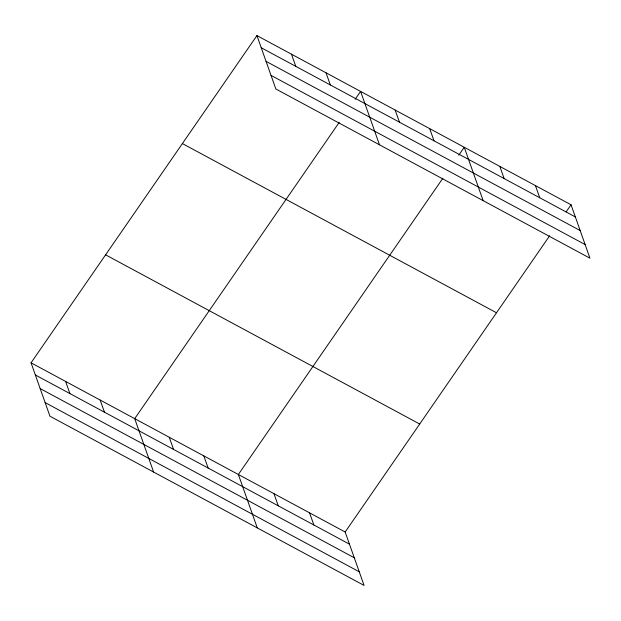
<?xml version="1.0" encoding="UTF-8"?>
<svg xmlns="http://www.w3.org/2000/svg" width="621" height="621" viewBox="0 0 621 621"><rect width="100%" height="100%" fill="white"/><g stroke="black" fill="none" stroke-linecap="round" stroke-linejoin="round"><path stroke-width="0.93" d="M31.05 362.819L345.16 532.018L364.069 585.417L49.959 416.217L31.05 362.819L256.931 35.583L571.041 204.783L589.95 258.181L275.84 88.982L256.931 35.583M339.213 122.391L134.703 418.655L153.612 472.053M355.103 99.36L360.591 91.419L379.501 144.817M442.866 178.227L238.363 474.491L257.273 527.889M458.764 155.196L464.244 147.255L483.154 200.653M345.16 532.018L549.663 235.747M566.111 211.932L571.041 204.783M261.231 47.732L575.341 216.931M266.052 61.347L580.161 230.546M271.02 75.374L585.129 244.573M182.388 143.575L496.497 312.774M105.593 254.827L419.703 424.027M35.35 374.968L349.46 544.167M40.171 388.575L354.28 557.774M45.139 402.602L359.248 571.801M535.442 185.609L539.742 197.757M499.843 166.436L504.143 178.576M429.693 128.648L433.994 140.788M395.142 110.033L399.443 122.182M326.033 72.812L330.341 84.953M291.482 54.198L295.782 66.346M309.561 512.837L313.861 524.986M273.962 493.664L278.262 505.812M203.812 455.876L208.113 468.024M169.261 437.262L173.562 449.41M100.152 400.04L104.452 412.189M65.601 381.426L69.901 393.574"/></g></svg>
